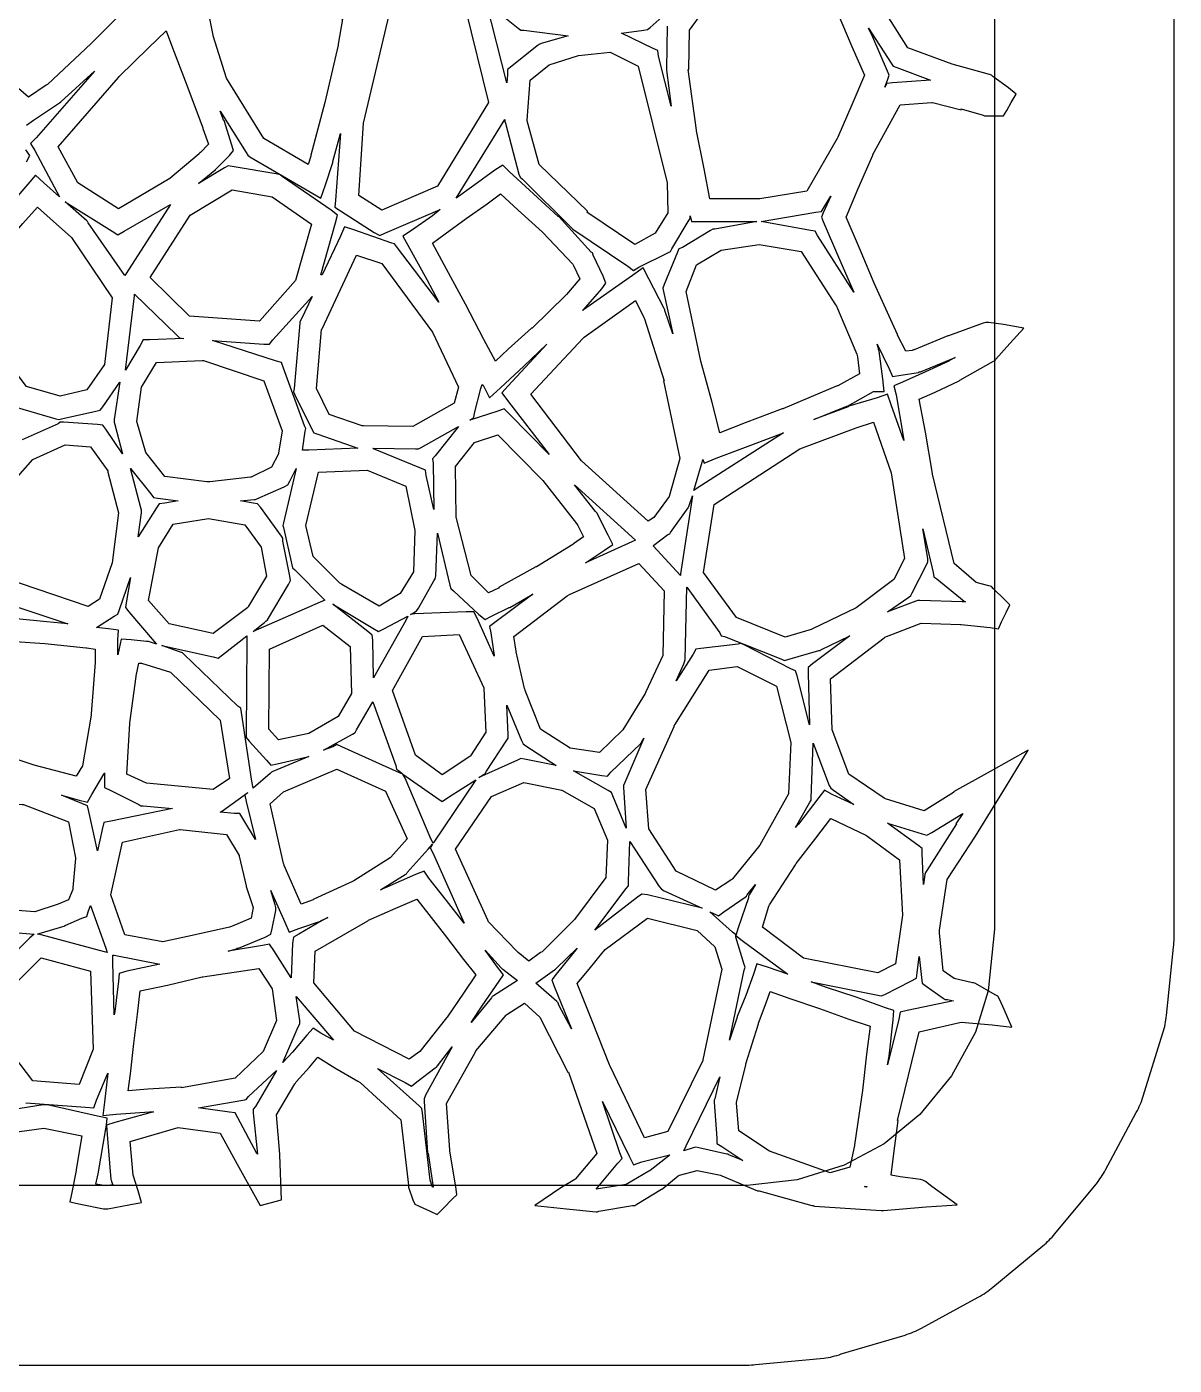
# Model space of a CAD drawing. Extents: x 0 to 84.1, y 0 to 54.9.
# Drawn here: x 69.69 to 84.09, y 0.01 to 16.82 of the extents above; entities that cross this region are included whole.
import ezdxf

# ---------------------------------------------------------------- set-up
doc = ezdxf.new("R2010")
doc.units = 0
doc.layers.add('Layer_1', color=7, linetype='CONTINUOUS')

msp = doc.modelspace()

# ---------------------------------------------------------------- linework, layer by layer
at = {"layer": 'Layer_1', "color": 7}
for points in [[(84.093389, 5.372969), (84.093389, 10.893941), (84.093389, 16.406108), (84.093389, 21.927081), (84.093389, 27.439233), (84.093389, 32.960206), (84.093389, 38.472358), (84.093389, 43.993331)], [(81.835611, 38.472358), (81.835611, 32.960206), (81.835611, 27.439233), (81.835611, 21.927081), (81.835611, 16.406108), (81.835611, 10.893941), (81.835611, 5.487636), (81.756236, 4.711525), (81.597486, 4.191164), (81.297625, 3.644358), (80.90075, 3.159303), (80.450958, 2.788886), (79.94825, 2.524303), (79.357347, 2.33908), (78.731166, 2.268525), (78.704722, 2.268525), (69.558958, 2.268525), (60.386736, 2.268525), (51.223333, 2.268525), (42.051111, 2.268525), (32.878889, 2.268525)], [(69.453125, 18.393898), (70.458542, 17.811815), (70.476181, 17.80301), (70.855417, 17.48551), (71.137639, 17.247385), (70.873056, 16.982801), (70.502639, 16.612385), (70.493834, 16.603579), (69.947028, 16.092051), (69.929389, 16.083246), (69.708903, 15.933316), (69.109181, 16.444843), (69.100375, 16.453649), (68.606487, 17.168024), (68.668223, 17.406149), (68.668223, 17.414954), (68.677028, 17.432593), (68.888695, 17.891204), (69.453139, 18.393912), (69.453125, 18.393898)], [(79.189792, 17.741132), (79.516111, 17.61766), (79.860069, 16.99148), (79.868875, 16.982674), (80.045264, 16.56816), (80.204014, 16.206563), (80.045264, 15.836146), (79.868875, 15.430452), (79.860069, 15.412813), (79.480833, 14.751341), (78.889931, 14.654341), (78.863486, 14.654341), (78.519528, 14.654341), (78.263764, 14.654341), (78.193209, 15.033577), (78.096195, 15.509827), (78.096195, 15.518632), (77.990361, 16.277105), (77.999167, 16.277105), (78.007972, 16.770993), (78.493041, 17.441271), (79.189778, 17.741132), (79.189792, 17.741132)], [(74.630139, 17.362009), (75.194583, 17.03569), (75.485625, 15.862704), (74.841806, 14.81319), (74.145069, 14.513329), (73.854028, 14.698551), (73.915764, 15.60694), (74.259722, 17.053329), (74.630139, 17.362009), (74.630139, 17.362009)], [(77.725778, 16.824023), (77.716973, 16.286037), (77.716973, 16.277232), (77.716973, 16.268426), (77.778709, 15.818635), (77.619959, 16.444815), (77.611153, 16.515371), (77.549417, 16.541815), (77.152542, 16.735843), (77.434765, 16.77112), (77.478862, 16.779926), (77.51414, 16.80637), (77.963931, 17.212064)], [(69.381751, 2.916225), (69.902098, 2.98678), (70.378348, 2.889752), (70.307793, 2.466419), (70.307793, 2.45767), (70.254876, 2.201892), (70.228432, 2.060781), (70.360723, 2.034252), (70.651765, 1.972502), (70.678209, 1.972502), (70.704654, 1.972502), (70.969237, 2.025419), (71.127987, 2.051947), (71.08389, 2.201892), (71.022154, 2.39592), (70.986876, 2.819253), (71.586598, 2.995642), (72.115765, 2.925087), (72.327431, 2.537031), (72.618473, 2.01667), (72.883056, 2.087225), (72.865417, 2.65167), (72.865417, 2.660419), (72.82132, 3.154307), (73.050626, 3.542363), (73.059431, 3.551112), (73.068236, 3.56861), (73.235806, 3.753832), (73.341639, 3.877304), (73.553306, 3.744999), (73.844348, 3.577443), (73.870792, 3.559945), (74.38232, 3.092529), (74.479333, 2.272307), (74.479333, 2.263558), (74.479333, 2.24606), (74.53225, 2.087282), (74.558694, 2.034393), (74.611611, 2.007864), (74.752722, 1.946114), (74.840917, 1.902031), (74.911472, 1.972587), (75.034944, 2.104892), (75.087861, 2.148975), (75.079056, 2.219531), (74.999681, 2.704615), (74.999681, 2.713363), (74.955583, 3.295447), (75.317181, 3.93928), (75.325986, 3.956778), (75.705222, 4.406584), (75.714027, 4.415333), (75.934514, 4.556444), (76.128541, 4.380055), (76.481319, 3.692167), (76.490124, 3.692167), (76.842902, 2.669111), (76.578319, 2.351611), (76.569514, 2.342862), (76.393125, 2.237029), (76.066805, 2.016529), (76.46368, 1.972445), (76.834097, 1.937168), (76.851736, 1.937168), (76.869375, 1.945917), (77.292708, 2.016472), (77.319152, 2.016472), (77.345596, 2.034252), (77.654277, 2.219446), (77.663082, 2.219446), (77.671888, 2.228195), (77.865915, 2.386973), (77.883554, 2.395722), (78.10404, 2.457473), (78.395082, 2.395722), (78.412721, 2.386973), (78.862513, 2.201751), (78.871318, 2.201751), (78.880123, 2.201751), (79.541582, 2.016529), (79.559221, 2.016529), (79.576859, 2.00778), (80.414707, 1.954863), (80.432346, 1.954863), (80.441151, 1.954863), (80.979137, 1.998974), (81.367193, 2.025503), (81.049693, 2.254809), (80.970318, 2.316559), (80.93504, 2.334057), (80.908596, 2.342806), (80.652832, 2.378083), (80.538179, 2.395581), (80.573457, 2.668998), (80.626373, 3.083498), (80.617568, 3.083498), (80.890971, 4.194748), (81.420137, 4.31822), (81.808193, 4.282942), (82.055137, 4.256413), (81.958124, 4.476885), (81.905207, 4.600358), (81.878763, 4.644469), (81.843485, 4.661967), (81.59654, 4.803078), (81.578902, 4.811827), (81.561263, 4.811827), (81.331957, 4.864743), (81.190846, 4.961771), (81.146749, 5.437993), (81.146749, 5.455773), (81.146749, 5.473271), (81.243763, 6.108271), (81.59654, 6.655105), (81.975777, 7.263632), (82.257999, 7.731049), (81.781749, 7.466494), (81.323138, 7.210716), (81.323138, 7.201967), (80.952721, 6.972689), (80.467652, 7.122606), (80.450013, 7.131355), (80.00904, 7.431244), (79.797374, 7.986855), (79.779735, 8.630689), (80.450013, 9.142188), (80.458818, 9.150937), (80.917429, 9.327326), (81.411318, 9.309828), (81.420123, 9.309828), (81.781721, 9.27455), (81.887554, 9.257053), (81.922832, 9.345247), (81.984568, 9.459886), (82.028665, 9.556914), (81.958109, 9.627469), (81.825818, 9.759775), (81.799374, 9.786304), (81.764096, 9.795053), (81.605346, 9.839136), (81.331943, 10.077275), (81.05854, 11.19733), (81.05854, 11.206079), (80.970346, 11.726412), (80.890971, 12.140912), (81.093818, 12.229135), (81.393679, 12.370246), (81.402484, 12.378995), (81.825818, 12.617134), (81.843457, 12.625883), (81.852262, 12.643381), (82.028651, 12.837408), (82.20504, 13.031436), (81.949276, 13.075547), (81.764068, 13.102076), (81.72879, 13.102076), (81.693512, 13.093327), (81.261359, 12.934606), (81.252554, 12.934606), (80.829221, 12.758217), (80.820415, 12.758217), (80.802776, 12.749468), (80.723401, 12.740719), (80.617568, 12.94358), (80.617568, 12.952329), (80.326526, 13.596163), (80.141318, 14.037135), (79.973749, 14.425191), (80.123679, 14.786788), (80.308887, 15.201302), (80.308887, 15.210107), (80.652846, 15.836288), (81.049721, 15.862732), (81.058526, 15.862732), (81.420123, 15.774537), (81.420123, 15.783343), (81.693526, 15.703968), (81.711165, 15.695162), (81.737609, 15.695162), (81.869901, 15.695162), (81.949276, 15.695162), (81.993373, 15.765718), (82.04629, 15.862732), (82.108026, 15.968565), (82.011012, 16.04794), (81.816984, 16.189051), (81.799345, 16.20669), (81.772901, 16.215495), (81.305471, 16.347787), (80.749846, 16.550634), (80.379429, 17.132718)], [(72.804514, 17.044636), (72.822153, 17.044636), (73.50125, 16.991719), (73.651181, 16.912344), (73.598264, 16.594844), (73.598264, 16.586039), (73.430694, 15.862845), (73.254306, 15.201386), (73.254306, 15.192581), (73.219028, 15.086748), (72.663403, 15.413067), (72.195972, 16.171539), (72.028403, 16.700706), (72.028403, 16.709511), (71.984306, 16.921178), (72.151875, 16.991734), (72.804514, 17.04465), (72.804514, 17.044636)], [(75.459167, 17.115135), (75.856042, 16.797635), (75.891319, 16.771191), (75.926597, 16.771191), (76.482222, 16.700635), (76.147083, 16.603622), (76.120639, 16.594816), (76.094195, 16.577177), (75.776695, 16.321413), (75.723778, 16.277316), (75.723778, 16.21558), (75.714973, 16.109747), (75.459209, 17.115163), (75.459167, 17.115135)], [(71.4375, 16.762484), (71.516875, 16.550818), (71.675625, 16.136304), (71.896111, 15.545401), (71.896111, 15.536596), (71.966667, 15.342568), (71.869653, 15.236735), (71.860847, 15.236735), (71.852042, 15.219096), (71.481625, 14.910415), (70.837806, 14.531179), (70.326278, 14.857499), (70.079334, 15.30729), (70.837806, 16.180415), (70.846611, 16.189221), (71.217028, 16.550818), (71.437514, 16.762484), (71.4375, 16.762484)], [(80.256944, 16.797762), (80.539167, 16.35679), (80.565611, 16.321512), (80.609708, 16.303873), (81.033041, 16.145123), (80.556791, 16.109846), (80.486236, 16.10104), (80.459792, 16.056943), (80.495069, 16.145137), (80.512708, 16.206874), (80.495069, 16.25979), (80.309861, 16.683124), (80.256944, 16.797776), (80.256944, 16.797762)], [(77.011389, 16.497591), (77.364167, 16.321202), (77.725764, 14.857174), (77.734569, 14.477938), (77.575819, 14.22216), (77.320055, 14.081049), (76.720333, 14.486771), (76.729138, 14.49552), (76.120597, 15.086423), (75.970666, 15.633229), (75.970666, 15.642034), (76.005944, 16.144742), (76.244069, 16.33877), (76.614486, 16.453423), (77.011361, 16.49752), (77.011389, 16.497591)], [(70.537917, 16.25955), (69.805903, 15.421703), (69.735347, 15.351148), (69.788264, 15.262953), (70.096944, 14.680856), (69.902917, 14.857259), (69.797083, 14.954273), (69.700069, 14.83962), (69.426667, 14.522134)], [(69.682388, 15.580129), (69.770583, 15.641865), (70.096902, 15.862351), (70.114541, 15.871156), (70.537874, 16.259212), (70.537917, 16.25955)], [(72.116597, 15.756983), (72.442917, 15.236636), (72.460556, 15.201358), (72.487, 15.183719), (73.227833, 14.751552), (73.377764, 14.663386), (73.4395, 14.830941), (73.527694, 15.113164), (73.527694, 15.121969), (73.624708, 15.474747), (73.562972, 14.6369), (73.554167, 14.548705), (73.624722, 14.504594), (74.048056, 14.231205), (74.118611, 14.195927), (74.180347, 14.222456), (74.877083, 14.522346), (74.780069, 14.442956), (74.515486, 14.257734), (74.409653, 14.187178), (74.471389, 14.07254), (74.709514, 13.640401), (74.859444, 13.358179), (74.330278, 14.054901), (74.303834, 14.090179), (74.268556, 14.098928), (73.792306, 14.266483), (73.677653, 14.301761), (73.624736, 14.187094), (73.395431, 13.702038), (73.377792, 13.702038), (73.563, 14.354677), (73.589444, 14.451705), (73.510069, 14.513427), (72.892708, 14.936761), (72.866264, 14.9544), (72.83982, 14.963205), (72.266528, 15.059993), (72.213611, 15.068798), (72.169514, 15.042354), (71.843194, 14.848326), (72.046042, 15.015896), (72.054847, 15.015896), (72.054847, 15.024701), (72.231236, 15.20109), (72.284153, 15.262826), (72.257708, 15.342201), (72.169514, 15.624423), (72.169514, 15.633229), (72.160709, 15.633229), (72.116611, 15.756701), (72.116597, 15.756983)], [(75.688472, 15.650896), (75.688472, 15.624452), (75.697278, 15.606813), (75.864847, 14.962993), (75.882486, 14.927715), (75.90893, 14.901271), (76.526291, 14.292715), (76.535097, 14.283967), (76.543902, 14.275218), (77.231819, 13.807773), (77.302374, 13.754856), (77.37293, 13.798939), (77.734527, 13.975328), (77.769805, 13.993108), (77.787444, 14.028386), (77.990291, 14.37233), (78.016735, 14.407608), (78.016735, 14.442886), (78.034374, 14.37233), (78.149027, 14.37233), (78.519443, 14.37233), (78.854582, 14.37233), (78.325416, 14.275331), (78.298971, 14.275331), (78.272527, 14.257551), (77.919749, 14.045884), (77.875652, 14.028386), (77.858013, 13.984275), (77.690444, 13.57858), (77.672805, 13.534497), (77.68161, 13.490386), (77.796263, 12.961219), (77.699249, 13.252275), (77.699249, 13.261024), (77.690444, 13.278522), (77.496416, 13.648938), (77.42586, 13.790049), (77.293569, 13.693021), (76.676208, 13.260883), (76.667402, 13.252134), (76.667402, 13.260883), (76.676208, 13.260883), (76.905513, 13.525466), (76.95843, 13.596022), (76.923152, 13.684216), (76.79968, 13.948799), (76.790875, 13.975328), (76.773236, 13.984077), (76.367541, 14.433855), (76.358736, 14.433855), (76.050055, 14.716077), (75.741375, 14.998313), (75.662, 15.077688), (75.564986, 15.015952), (75.300403, 14.821924), (75.079916, 14.663189), (75.688458, 15.650952), (75.688472, 15.650896)], [(69.682388, 15.121532), (69.726485, 15.200907), (69.673569, 15.271462)], [(72.266528, 14.769022), (72.769236, 14.680799), (73.263125, 14.336855), (73.060278, 13.631299), (72.610486, 13.119772), (71.728542, 13.181522), (71.234653, 13.666577), (71.737361, 14.451522), (72.266528, 14.769022), (72.266528, 14.769022)], [(75.635556, 14.716077), (75.856042, 14.513244), (76.155903, 14.239855), (76.164708, 14.231106), (76.543944, 13.834217), (76.55275, 13.816719), (76.632125, 13.649136), (76.464555, 13.455108), (76.45575, 13.446359), (76.032416, 13.031859), (76.023611, 13.031859), (75.732569, 12.767276), (75.573819, 12.61736), (75.423889, 12.890748), (75.194583, 13.331721), (74.956458, 13.772693), (74.780069, 14.099026), (74.938819, 14.213665), (75.203403, 14.407693), (75.467986, 14.592915), (75.635556, 14.716359), (75.635556, 14.716077)], [(79.780694, 14.68983), (79.683681, 14.478164), (79.666042, 14.425247), (79.683681, 14.37233), (79.877708, 13.922553), (80.071736, 13.481552), (79.613125, 14.195941), (79.586681, 14.248858), (79.524945, 14.257607), (78.907584, 14.372274), (79.5955, 14.486941), (79.666056, 14.49569), (79.701334, 14.55744), (79.780709, 14.689717), (79.780694, 14.68983)], [(69.823542, 14.548719), (69.982292, 14.407608), (70.246875, 14.169497), (70.758403, 13.410997), (70.661389, 12.573164), (70.440903, 12.255664), (70.105764, 12.176275), (69.682431, 12.299775), (69.276736, 12.828942), (69.267931, 12.846439), (69.056264, 13.190412), (68.888695, 13.472634), (69.091542, 13.710773), (69.364945, 14.028273), (69.638347, 14.345773), (69.823556, 14.548606), (69.823542, 14.548719)], [(70.1675, 14.619275), (70.758403, 14.248858), (70.828958, 14.204775), (70.908333, 14.248858), (71.490417, 14.583997), (70.934792, 13.719691), (70.917153, 13.693163), (70.458542, 14.354635), (70.449736, 14.372133), (70.440931, 14.380882), (70.167528, 14.618993), (70.1675, 14.619275)], [(73.827569, 13.949815), (74.145069, 13.843982), (74.780069, 12.979677), (75.106389, 12.29176), (75.053472, 12.088927), (74.533125, 11.797871), (73.915764, 11.80662), (73.898125, 11.80662), (73.483611, 11.947731), (73.324861, 12.274036), (73.386597, 13.01487), (73.395403, 13.023619), (73.827555, 13.949674), (73.827569, 13.949815)], [(78.881111, 14.081783), (79.410278, 13.993616), (79.842431, 13.323339), (79.851236, 13.305559), (80.107, 12.705836), (80.115805, 12.670559), (80.142249, 12.458892), (79.868847, 12.308975), (79.860041, 12.308975), (79.180944, 12.017948), (79.172139, 12.017948), (78.704708, 11.841559), (78.387208, 11.718059), (78.290194, 12.097309), (78.149083, 12.61767), (77.963875, 13.490781), (78.096166, 13.82592), (78.404847, 14.011114), (78.881097, 14.08167), (78.881111, 14.081783)], [(71.040625, 13.456576), (71.569792, 12.945048), (71.605069, 12.90977), (71.657986, 12.901021), (71.225833, 12.883241), (71.146458, 12.883241), (71.111181, 12.812686), (70.925972, 12.504019), (71.040625, 13.43888), (71.040625, 13.456378), (71.040625, 13.456576)], [(73.271944, 13.430047), (73.130833, 13.138991), (73.113194, 13.112462), (73.113194, 13.094682), (73.042639, 12.274488), (73.033834, 12.230405), (73.051472, 12.195127), (73.263139, 11.771794), (73.289583, 11.718849), (73.3425, 11.701351), (73.845208, 11.524962), (73.227847, 11.498433), (73.148472, 11.498433), (73.18375, 11.736572), (73.192555, 11.77185), (73.174916, 11.807128), (72.910333, 12.530294), (72.883889, 12.60085), (72.822153, 12.61863), (72.019583, 12.874379), (72.663403, 12.830296), (72.733958, 12.830296), (72.778056, 12.883185), (73.271944, 13.430019), (73.271944, 13.430047)], [(77.328889, 13.377271), (77.434722, 13.165605), (77.443528, 13.148107), (77.690472, 12.371996), (77.681667, 12.371996), (77.884514, 11.393023), (77.752222, 10.916773), (77.558194, 10.65219), (77.487639, 10.608107), (76.649792, 11.366551), (76.014792, 12.204412), (76.667431, 12.901162), (76.685069, 12.91866), (77.328889, 13.377271), (77.328889, 13.377271)], [(76.217639, 12.828575), (75.732569, 12.308213), (75.653194, 12.220019), (75.72375, 12.123019), (76.244097, 11.443908), (75.741389, 11.955436), (75.679653, 12.017186), (75.600278, 11.990657), (75.2475, 11.876018), (75.300417, 11.911296), (75.309222, 11.964185), (75.388597, 12.272879), (75.406236, 12.325796), (75.415041, 12.317047), (75.494416, 12.158325), (75.635527, 12.281769), (75.926569, 12.555186), (76.217611, 12.828603), (76.217639, 12.828575)], [(80.362778, 12.828575), (80.512708, 12.51988), (80.556806, 12.422852), (80.662639, 12.440632), (80.883125, 12.47591), (80.89193, 12.484659), (80.909569, 12.484659), (81.341722, 12.661048), (81.271166, 12.62577), (81.262361, 12.617021), (80.971319, 12.484715), (80.680278, 12.352409), (80.574444, 12.308326), (80.600889, 12.193688), (80.689083, 11.673326), (80.697888, 11.62041), (80.539138, 12.070187), (80.495041, 12.202493), (80.36275, 12.15841), (80.009972, 12.052577), (80.001166, 12.043828), (79.569014, 11.885078), (79.983528, 12.052661), (79.992333, 12.052661), (80.318652, 12.237855), (80.450944, 12.237855), (80.433305, 12.396605), (80.389208, 12.74055), (80.380403, 12.75833), (80.380403, 12.775827), (80.362764, 12.828772), (80.362778, 12.828575)], [(71.887292, 12.625855), (71.904931, 12.625855), (72.663403, 12.370105), (72.892708, 11.74391), (72.848611, 11.461688), (72.848611, 11.452939), (72.760417, 11.285355), (72.504653, 11.161883), (72.495847, 11.161883), (71.98432, 11.100161), (71.949042, 11.100161), (71.419875, 11.170717), (71.18175, 11.47055), (71.067097, 11.858605), (71.128834, 12.290772), (71.314042, 12.599439), (71.887306, 12.625967), (71.887292, 12.625855)], [(69.567764, 12.035022), (70.052833, 11.893911), (70.088111, 11.885162), (70.123389, 11.893911), (70.555541, 11.990939), (70.608458, 11.999688), (70.643736, 12.043799), (70.855403, 12.352466), (70.784847, 11.885049), (70.784847, 11.849772), (70.793652, 11.823243), (70.890666, 11.452854), (70.679, 11.761521), (70.643722, 11.814437), (70.573166, 11.823186), (70.149833, 11.849715), (70.105736, 11.849715), (70.079291, 11.832217), (69.6295, 11.629384)], [(75.106389, 11.796827), (74.815347, 11.42641), (74.780069, 11.391132), (74.788875, 11.338216), (74.79768, 10.756132), (74.700666, 11.179466), (74.691861, 11.250021), (74.621305, 11.27655), (74.039222, 11.514661), (74.030417, 11.52341), (74.568403, 11.514661), (74.603681, 11.514661), (74.638958, 11.532159), (75.106389, 11.796742), (75.106389, 11.796827)], [(80.318681, 11.849602), (80.539167, 11.214602), (80.706736, 10.13863), (80.574444, 9.874047), (80.098194, 9.521269), (79.551389, 9.256686), (79.53375, 9.247937), (79.207431, 9.150937), (78.598889, 9.397881), (78.184375, 9.962326), (78.316667, 10.817826), (79.392639, 11.514548), (80.098194, 11.779131), (80.318681, 11.849687), (80.318681, 11.849602)], [(75.600278, 11.691276), (76.155903, 11.126831), (76.164708, 11.118082), (76.588041, 10.58011), (76.60568, 10.553581), (76.676236, 10.41247), (76.552764, 10.324304), (76.543958, 10.315555), (76.085347, 10.033333), (76.076542, 10.033333), (75.617931, 9.777555), (75.609125, 9.768806), (75.485653, 9.707056), (75.265167, 9.927556), (75.079959, 10.659556), (75.071153, 11.294556), (75.309278, 11.594445), (75.60032, 11.691445), (75.600278, 11.691276)], [(79.189792, 11.717522), (78.105, 11.0208), (78.060903, 10.994271), (78.166736, 11.347049), (78.175541, 11.382327), (78.19318, 11.338216), (78.343111, 11.399938), (78.810541, 11.576327), (79.189778, 11.717438), (79.189792, 11.717522)], [(70.1675, 11.567437), (70.485, 11.540908), (70.705486, 11.241075), (70.705486, 11.223295), (70.837778, 10.711795), (70.758403, 10.085601), (70.599653, 9.626989), (70.458542, 9.538795), (69.170903, 9.970962), (69.417847, 10.994017), (69.761806, 11.382073), (70.1675, 11.567267), (70.1675, 11.567437)], [(70.987708, 11.26766), (71.243472, 10.95016), (71.27875, 10.906049), (71.331667, 10.8973), (71.587431, 10.862022), (71.419861, 10.835493), (71.349306, 10.826744), (71.314028, 10.773828), (71.084722, 10.412216), (71.128819, 10.712106), (71.128819, 10.747383), (71.120014, 10.773912), (70.987722, 11.267801), (70.987708, 11.26766)], [(73.069097, 11.26766), (72.910347, 10.588549), (72.901542, 10.553271), (72.910347, 10.526742), (73.016181, 10.059297), (73.024986, 10.02402), (73.05143, 9.997491), (73.430666, 9.618269), (73.36893, 9.59174), (72.531083, 9.221323), (72.672194, 9.33599), (72.689833, 9.353488), (72.707472, 9.371268), (72.972055, 9.812212), (72.998499, 9.865157), (72.989694, 9.918045), (72.9015, 10.359046), (72.9015, 10.394323), (72.883861, 10.420852), (72.619277, 10.782464), (72.584, 10.826547), (72.531083, 10.835296), (72.372333, 10.861825), (72.539902, 10.879322), (72.557541, 10.879322), (72.57518, 10.888071), (72.919138, 11.037988), (72.963236, 11.064517), (72.98968, 11.1086), (73.069055, 11.26735), (73.069097, 11.26766)], [(73.959861, 11.250162), (74.444931, 11.047301), (74.559583, 10.49169), (74.541944, 9.971357), (74.374375, 9.69794), (74.109792, 9.53919), (73.642361, 9.812579), (73.633556, 9.821328), (73.615917, 9.830077), (73.280778, 10.165187), (73.192584, 10.553243), (73.351334, 11.223521), (73.959875, 11.250049), (73.959861, 11.250162)], [(76.561597, 11.065307), (77.328889, 10.368557), (76.702708, 10.086334), (76.940833, 10.245084), (77.046667, 10.31564), (76.984931, 10.430307), (76.843819, 10.712529), (76.835014, 10.721278), (76.826209, 10.730027), (76.561625, 11.065194), (76.561597, 11.065307)], [(78.043264, 10.924478), (77.893333, 9.945505), (77.893333, 9.928008), (77.549375, 10.298424), (77.55818, 10.307173), (77.734569, 10.439479), (77.761013, 10.448228), (77.769819, 10.466008), (77.990305, 10.774674), (77.99911, 10.792172), (78.007916, 10.818701), (78.043193, 10.924534), (78.043264, 10.924478)], [(71.966667, 10.64282), (72.425278, 10.563431), (72.628125, 10.281209), (72.698681, 9.919597), (72.469375, 9.540375), (72.46057, 9.522878), (72.028417, 9.196572), (71.472792, 9.320016), (71.217028, 9.611072), (71.3405, 10.272516), (71.525709, 10.572406), (71.966681, 10.642961), (71.966667, 10.64282)], [(74.841806, 10.45788), (75.000556, 9.805241), (75.009361, 9.761158), (75.044639, 9.734629), (75.362139, 9.434768), (75.441514, 9.373046), (75.520889, 9.417129), (75.741375, 9.522962), (75.75018, 9.522962), (76.041222, 9.690546), (75.564972, 9.337768), (75.494416, 9.284823), (75.512055, 9.205462), (75.556152, 8.92324), (75.556152, 8.914491), (75.344486, 9.381908), (75.300388, 9.470102), (75.203375, 9.470102), (74.559555, 9.443573), (74.506638, 9.434824), (74.550736, 9.461353), (74.586013, 9.487882), (74.603652, 9.514411), (74.79768, 9.858355), (74.815319, 9.884884), (74.824124, 9.920162), (74.841763, 10.458162), (74.841806, 10.45788)], [(80.936042, 10.510938), (81.068333, 9.964132), (81.077139, 9.911215), (81.112416, 9.884687), (81.456375, 9.602464), (81.474014, 9.593715), (81.438736, 9.593715), (81.429931, 9.593715), (80.900764, 9.611213), (80.87432, 9.611213), (80.847875, 9.602464), (80.495098, 9.470187), (80.759681, 9.655409), (80.786125, 9.672907), (80.803764, 9.708185), (80.980153, 10.052157), (80.997792, 10.09624), (80.997792, 10.140352), (80.936056, 10.510768), (80.936042, 10.510938)], [(77.372986, 10.077501), (77.690486, 9.733528), (77.672847, 8.922139), (77.461181, 8.463528), (77.452375, 8.446031), (77.170153, 7.987419), (76.879111, 7.705197), (76.508695, 7.758114), (76.138278, 7.996253), (75.94425, 8.481308), (75.94425, 8.490057), (75.935445, 8.507555), (75.829612, 8.966166), (75.829612, 8.974915), (75.803167, 9.160137), (76.473445, 9.671637), (76.499889, 9.689417), (77.373014, 10.077473), (77.372986, 10.077501)], [(70.987708, 9.901507), (70.934792, 9.584007), (70.925986, 9.522257), (70.970084, 9.46934), (71.287584, 9.098923), (71.314028, 9.063646), (71.217014, 9.098923), (71.199375, 9.098923), (71.19057, 9.098923), (70.996542, 9.116421), (70.87307, 9.12517), (70.846625, 9.010503), (70.828987, 8.931114), (70.828987, 9.116337), (70.837792, 9.239809), (70.71432, 9.257307), (70.564389, 9.274804), (70.784875, 9.415915), (70.828972, 9.442444), (70.846611, 9.486527), (70.987722, 9.901055), (70.987708, 9.901507)], [(77.972708, 9.777837), (78.387222, 9.204587), (78.404861, 9.16931), (78.448958, 9.160561), (79.154514, 8.878339), (79.198611, 8.860559), (79.242708, 8.869307), (79.630764, 8.983974), (79.648403, 8.983974), (79.657208, 8.992723), (80.018805, 9.169112), (79.551375, 8.816334), (79.498458, 8.772251), (79.498458, 8.701696), (79.516097, 8.049029), (79.357347, 8.666418), (79.339708, 8.72814), (79.277972, 8.754669), (78.695889, 9.054558), (78.651791, 9.072056), (78.616514, 9.063307), (78.149083, 9.01039), (78.087347, 9.001641), (78.052069, 8.939919), (77.840403, 8.604781), (77.937416, 8.816447), (77.946222, 8.842976), (77.955027, 8.869505), (77.972666, 9.777894), (77.972708, 9.777837)], [(68.976875, 9.724582), (70.202778, 9.318859), (69.938194, 9.345388), (69.558958, 9.380666), (69.188542, 9.407195), (69.073889, 9.424693), (69.038611, 9.301249), (68.941597, 8.921998), (68.906319, 8.772082), (68.976875, 9.689304), (68.976875, 9.724582), (68.976875, 9.724582)], [(73.527708, 9.565465), (74.030417, 9.265632), (74.100972, 9.221521), (74.171528, 9.256799), (74.471389, 9.415549), (74.444945, 9.362632), (74.03925, 8.639437), (74.030445, 9.115687), (74.02164, 9.177409), (73.968723, 9.221521), (73.527751, 9.565465), (73.527708, 9.565465)], [(73.404236, 9.300599), (73.748194, 9.035988), (73.765833, 8.445099), (73.598264, 8.154043), (73.227847, 7.942377), (72.848611, 7.863016), (72.725139, 7.995322), (72.733944, 9.00071), (73.404222, 9.300599), (73.404236, 9.300599)], [(69.285556, 9.125057), (69.541319, 9.098528), (69.911736, 9.071999), (70.432083, 9.019111), (70.440889, 9.019111), (70.546722, 9.001331), (70.546722, 8.833776), (70.493805, 8.189942), (70.493805, 8.181193), (70.493805, 8.172444), (70.387972, 7.537444), (70.308597, 7.405139), (69.77943, 7.54625), (69.065055, 7.784389), (69.012139, 7.907833), (69.117972, 8.472277), (69.117972, 8.481026), (69.214986, 8.851443), (69.285541, 9.12486), (69.285556, 9.125057)], [(72.451736, 9.168802), (72.451736, 9.098246), (72.442931, 7.942885), (72.442931, 7.889996), (72.478209, 7.845885), (72.698695, 7.607774), (72.751611, 7.546024), (72.830986, 7.563522), (73.227861, 7.651716), (72.77807, 7.466522), (72.760431, 7.457773), (72.742792, 7.440275), (72.531125, 7.255081), (72.513486, 7.343247), (72.381195, 8.207581), (72.372389, 8.260469), (72.337112, 8.286998), (71.658014, 8.939637), (71.640375, 8.957135), (71.605098, 8.965884), (71.384612, 9.045273), (72.028431, 8.904162), (72.090167, 8.886664), (72.143084, 8.930747), (72.451764, 9.168886), (72.451736, 9.168802)], [(75.115208, 9.186299), (75.423889, 8.516022), (75.423889, 8.507273), (75.450333, 7.960495), (75.256305, 7.660606), (75.2475, 7.651857), (74.903542, 7.422552), (74.568403, 7.669496), (74.277361, 8.480885), (74.656597, 9.159996), (75.115208, 9.186525), (75.115208, 9.186299)], [(71.093542, 8.825478), (71.128819, 8.825478), (71.490417, 8.71084), (72.116597, 8.111117), (72.23125, 7.379089), (72.028403, 7.237978), (71.190556, 7.317367), (70.943611, 7.432034), (70.978889, 8.067034), (70.978889, 8.075783), (71.058264, 8.657867), (71.058264, 8.666615), (71.093542, 8.825337), (71.093542, 8.825478)], [(78.607708, 8.781452), (79.101597, 8.534507), (79.277986, 7.828952), (79.251542, 7.185146), (78.889945, 6.541313), (78.545986, 6.117979), (78.537181, 6.109231), (78.334334, 5.976953), (77.840445, 6.215064), (77.496487, 6.744231), (77.461209, 7.238119), (77.813987, 8.031898), (77.813987, 8.040647), (77.822792, 8.049395), (78.254945, 8.73734), (78.607722, 8.781423), (78.607708, 8.781452)], [(74.030417, 8.3411), (74.321458, 7.538545), (74.330264, 7.494434), (74.365541, 7.467905), (74.409639, 7.432627), (74.824153, 7.141571), (74.903528, 7.088655), (74.982903, 7.141571), (75.326861, 7.362071), (75.309222, 7.335543), (74.797694, 6.57707), (74.788889, 6.559573), (74.753611, 6.638933), (74.436111, 7.379767), (74.409667, 7.432712), (74.36557, 7.450209), (73.642375, 7.776543), (73.580639, 7.803072), (73.527722, 7.776543), (73.41307, 7.732432), (73.774667, 7.935293), (73.809945, 7.952791), (73.827584, 7.988069), (74.030431, 8.340846), (74.030417, 8.3411)], [(75.714931, 8.297356), (75.900139, 7.856412), (75.917778, 7.812301), (75.953056, 7.785772), (76.332292, 7.538827), (75.935417, 7.618188), (75.891319, 7.626937), (75.847222, 7.609439), (75.362153, 7.388939), (75.415069, 7.424217), (75.441514, 7.441715), (75.459153, 7.468243), (75.706097, 7.847465), (75.732541, 7.882743), (75.732541, 7.926855), (75.714902, 8.297243), (75.714931, 8.297356)], [(77.434722, 7.881699), (77.196597, 7.326088), (77.178958, 7.29081), (77.178958, 7.264281), (77.214236, 6.752754), (77.046667, 7.157771), (77.029028, 7.201854), (76.984931, 7.228383), (76.552778, 7.475327), (76.905556, 7.413577), (76.976111, 7.404828), (77.020208, 7.457745), (77.390625, 7.810523), (77.39943, 7.82802), (77.408236, 7.836769), (77.43468, 7.880881), (77.434722, 7.881699)], [(79.560208, 7.819892), (79.763056, 7.290726), (79.780694, 7.255448), (79.815972, 7.228919), (80.071736, 7.05253), (79.798333, 7.176002), (79.701319, 7.228919), (79.630764, 7.140725), (79.375, 6.805586), (79.339722, 6.761503), (79.516111, 7.070169), (79.53375, 7.105447), (79.53375, 7.131976), (79.560194, 7.819921), (79.560208, 7.819892)], [(70.661389, 7.449165), (70.661389, 7.360999), (70.661389, 7.263971), (70.740764, 7.228693), (71.093542, 7.052304), (71.119986, 7.034807), (71.14643, 7.034807), (71.516847, 6.999529), (70.740736, 6.840779), (70.652541, 6.823281), (70.634902, 6.735087), (70.573166, 6.470503), (70.467333, 6.964392), (70.449694, 7.034948), (70.379138, 7.061477), (70.123375, 7.16731), (70.343861, 7.105588), (70.449694, 7.079059), (70.502611, 7.176059), (70.652541, 7.431837), (70.661347, 7.449335), (70.661389, 7.449165)], [(73.580625, 7.493192), (74.189167, 7.219803), (74.462569, 6.620081), (74.259722, 6.390747), (74.250917, 6.381998), (73.792306, 6.090971), (73.774667, 6.082222), (73.289597, 5.861722), (73.280792, 5.852973), (73.130862, 5.800056), (72.919195, 6.285111), (72.919195, 6.29386), (72.91039, 6.311358), (72.74282, 7.060997), (72.91039, 7.210941), (73.580667, 7.493164), (73.580625, 7.493192)], [(75.926597, 7.325834), (76.402847, 7.228806), (76.808542, 6.999501), (76.976111, 6.602611), (76.958472, 6.135195), (76.561597, 5.606028), (76.155903, 5.200334), (76.138264, 5.191585), (75.988333, 5.085752), (75.856042, 5.191585), (75.838403, 5.209365), (75.485625, 5.579753), (75.47682, 5.597533), (75.071125, 6.488283), (75.520917, 7.149756), (75.926611, 7.326145), (75.926597, 7.325834)], [(68.826944, 7.131947), (69.629514, 7.052587), (69.647153, 7.052587), (70.211597, 6.832115), (70.299792, 6.382309), (70.299792, 6.37356), (70.264514, 6.003115), (70.264514, 5.985617), (70.211597, 5.853311), (70.079306, 5.800395), (69.788264, 5.703395), (69.461944, 5.729924), (69.126806, 6.267924), (68.826944, 7.132201), (68.826944, 7.131947)], [(72.460556, 7.202503), (72.425278, 7.167225), (72.442917, 7.087864), (72.557569, 6.611614), (72.398819, 6.876198), (72.363542, 6.937948), (72.292986, 6.937948), (72.116597, 6.955446), (72.143041, 6.973226), (72.460541, 7.202503), (72.460556, 7.202503)], [(81.43875, 6.938343), (81.350556, 6.806037), (81.359361, 6.806037), (80.988944, 6.223954), (80.971305, 6.197425), (80.9625, 6.170896), (80.944861, 6.047424), (80.927222, 6.435479), (80.927222, 6.497201), (80.874306, 6.541313), (80.495069, 6.814701), (80.927222, 6.682424), (80.988958, 6.664926), (81.050694, 6.700204), (81.43875, 6.938343), (81.43875, 6.938343)], [(71.605069, 6.735651), (71.613875, 6.735651), (72.195958, 6.673901), (72.354708, 6.409346), (72.354708, 6.400597), (72.442903, 6.03018), (72.442903, 6.021431), (72.531097, 5.75682), (72.504653, 5.624542), (72.257708, 5.518709), (72.231264, 5.50996), (71.799111, 5.41296), (71.393417, 5.324766), (70.917167, 5.41296), (70.740778, 5.915683), (70.890709, 6.577127), (71.605084, 6.735877), (71.605069, 6.735651)], [(79.780694, 6.876536), (79.965903, 6.788342), (80.221667, 6.66487), (80.248111, 6.647372), (80.644986, 6.356316), (80.680264, 5.659594), (80.592069, 5.051038), (80.371583, 4.9364), (79.436722, 5.121594), (78.925194, 5.509649), (79.004569, 5.774261), (79.013375, 5.791759), (79.339694, 6.294481), (79.348499, 6.311979), (79.595444, 6.629479), (79.780652, 6.876423), (79.780694, 6.876536)], [(77.258333, 6.586045), (77.62875, 6.021601), (77.655194, 5.986323), (77.690472, 5.968543), (78.166722, 5.748071), (77.478805, 5.915654), (77.40825, 5.924403), (77.355333, 5.889125), (76.817347, 5.474597), (77.214222, 5.994959), (77.240666, 6.030237), (77.240666, 6.083153), (77.258305, 6.585876), (77.258333, 6.586045)], [(74.780069, 6.550767), (74.753625, 6.506656), (74.788903, 6.4361), (75.176959, 5.562989), (74.956472, 5.845212), (74.735986, 6.127434), (74.67425, 6.2156), (74.568417, 6.171517), (74.20682, 6.012767), (74.127445, 5.977489), (74.436125, 6.171517), (74.453764, 6.180266), (74.462569, 6.198046), (74.727153, 6.489073), (74.780069, 6.550824), (74.780069, 6.550767)], [(72.751597, 5.969023), (72.927986, 5.572162), (72.980903, 5.448689), (73.104375, 5.492801), (73.386597, 5.589801), (73.386597, 5.598549), (73.395403, 5.598549), (73.465958, 5.633827), (73.386583, 5.589716), (73.104361, 5.422161), (73.033805, 5.386883), (73.025, 5.307494), (73.007361, 4.875327), (72.786875, 5.219299), (72.733958, 5.29866), (72.645764, 5.281162), (72.213611, 5.210607), (72.319444, 5.237136), (72.32825, 5.245885), (72.345889, 5.245885), (72.681028, 5.386996), (72.751583, 5.422273), (72.769222, 5.492829), (72.813319, 5.722106), (72.813319, 5.757384), (72.804514, 5.792662), (72.751597, 5.969051), (72.751597, 5.969023)], [(78.837014, 6.048045), (78.757639, 5.915767), (78.748834, 5.897987), (78.748834, 5.880489), (78.616542, 5.501239), (78.590098, 5.404211), (78.669473, 5.342489), (79.242737, 4.919156), (78.986973, 5.00735), (78.854681, 5.051433), (78.810584, 4.919156), (78.71357, 4.654573), (78.607737, 4.389989), (78.607737, 4.38124), (78.510723, 4.090213), (78.695931, 4.972157), (78.704736, 5.007435), (78.695931, 5.042713), (78.590098, 5.386685), (78.590098, 5.404183), (78.581292, 5.421963), (78.546015, 5.448492), (78.263792, 5.70427), (78.29907, 5.68649), (78.369626, 5.651212), (78.440181, 5.704157), (78.704765, 5.889351), (78.722403, 5.8981), (78.731209, 5.91588), (78.837042, 6.048158), (78.837014, 6.048045)], [(70.485, 5.784365), (70.679028, 5.246393), (70.696667, 5.193448), (70.661389, 5.202197), (69.867639, 5.413863), (69.823542, 5.422612), (69.841181, 5.431361), (70.1675, 5.528389), (70.1675, 5.537138), (70.176305, 5.537138), (70.379153, 5.625332), (70.440889, 5.64283), (70.458528, 5.70458), (70.484972, 5.783941), (70.485, 5.784365)], [(74.586042, 5.863387), (74.735972, 5.669387), (74.956458, 5.387165), (75.168125, 5.104943), (75.326875, 4.910887), (75.168125, 4.681609), (74.965278, 4.38172), (74.956472, 4.372971), (74.621334, 3.949638), (74.489042, 3.85261), (73.801125, 4.205388), (73.289597, 4.813943), (73.307236, 5.210833), (73.968695, 5.590055), (73.9775, 5.598803), (74.321458, 5.74872), (74.586042, 5.863359), (74.586042, 5.863387)], [(77.478819, 5.625643), (78.105, 5.466893), (78.325486, 5.264031), (78.413681, 4.981809), (78.175556, 3.844115), (78.175556, 3.835366), (77.734583, 2.944588), (77.443542, 2.865199), (77.011389, 3.764811), (77.002584, 3.782308), (76.790917, 4.320309), (76.596889, 4.805364), (76.74682, 4.981753), (76.923209, 5.202253), (76.932014, 5.211002), (76.949653, 5.2285), (77.478819, 5.625389), (77.478819, 5.625643)], [(69.37375, 5.457156), (69.779444, 5.421878), (69.726528, 5.377767), (68.844583, 4.513461)], [(75.441528, 5.220823), (75.644375, 5.000351), (75.65318, 4.991602), (75.661986, 4.982853), (75.847194, 4.841742), (75.547333, 4.647743), (75.529694, 4.638994), (75.520889, 4.621496), (75.265125, 4.312801), (75.406236, 4.524468), (75.617903, 4.833163), (75.670819, 4.912524), (75.609083, 4.991913), (75.441514, 5.221218), (75.441528, 5.220823)], [(76.596875, 5.24707), (76.526319, 5.158847), (76.332292, 4.920736), (76.279375, 4.850181), (76.305819, 4.779625), (76.526305, 4.23282), (76.367555, 4.532681), (76.35875, 4.55921), (76.341111, 4.57699), (76.076528, 4.806267), (76.314653, 4.973851), (76.323458, 4.982599), (76.332263, 4.991348), (76.596847, 5.247126), (76.596875, 5.24707)], [(69.867639, 5.124303), (70.485, 4.956748), (70.520278, 3.977804), (70.343889, 3.536803), (69.761806, 3.580915), (69.135625, 4.401137), (69.867639, 5.124303), (69.867639, 5.124303)], [(70.767222, 5.159299), (70.784861, 5.159299), (71.358125, 5.04466), (70.943611, 4.956466), (70.846597, 4.929937), (70.837792, 4.832909), (70.793695, 4.453659), (70.784889, 4.409575), (70.76725, 5.071048), (70.76725, 5.159214), (70.767222, 5.159299)], [(80.891944, 5.141801), (80.918389, 4.877189), (80.927194, 4.806634), (80.980111, 4.771356), (81.191777, 4.62144), (81.218222, 4.603942), (81.244666, 4.603942), (81.324041, 4.586444), (80.741957, 4.462972), (80.653763, 4.445474), (80.636124, 4.35728), (80.495013, 3.784002), (80.512652, 3.889835), (80.565569, 4.348446), (80.574374, 4.463113), (80.468541, 4.498391), (80.098124, 4.630668), (79.727707, 4.754169), (79.533679, 4.824724), (80.371527, 4.657141), (80.415624, 4.648392), (80.459721, 4.66589), (80.786041, 4.833473), (80.856596, 4.868751), (80.865401, 4.939307), (80.891846, 5.142168), (80.891944, 5.141801)], [(72.601667, 4.992308), (72.769236, 4.73653), (72.822153, 4.339669), (72.654583, 3.951613), (72.301806, 3.616475), (71.631528, 3.493002), (71.631528, 3.501751), (71.208194, 3.475222), (70.96125, 3.457725), (70.987694, 3.669391), (71.031791, 4.048641), (71.075889, 4.41903), (71.111166, 4.710086), (71.455125, 4.780641), (71.887278, 4.886475), (71.896083, 4.886475), (72.601638, 4.992308), (72.601667, 4.992308)], [(73.069097, 4.640038), (73.536528, 4.093233), (73.377778, 4.181427), (73.280764, 4.243149), (73.201389, 4.154983), (73.025, 3.943316), (72.901528, 3.81101), (73.095556, 4.260816), (73.113194, 4.296094), (73.113194, 4.340177), (73.069097, 4.640038), (73.069097, 4.640038)], [(79.022222, 4.701563), (79.269167, 4.613396), (79.639583, 4.489896), (80.01, 4.357618), (80.274583, 4.269424), (80.230486, 3.916646), (80.177569, 3.458035), (80.080556, 2.778952), (80.080556, 2.770203), (80.018819, 2.496814), (79.771875, 2.426259), (79.013403, 2.699647), (78.625347, 2.955425), (78.598903, 3.29937), (78.598903, 3.308119), (78.713556, 3.78434), (78.713556, 3.793089), (78.872306, 4.295812), (78.872306, 4.304561), (78.96932, 4.56031), (79.022236, 4.701421), (79.022222, 4.701563)], [(83.705347, 3.388608), (83.952292, 4.182358)], [(75.027014, 4.0093), (74.691875, 3.400744), (74.674236, 3.356633), (74.674236, 3.321355), (74.718333, 2.677549), (74.727139, 2.668801), (74.788875, 2.245467), (74.780069, 2.245467), (74.753625, 2.333633), (74.656611, 3.1803), (74.647806, 3.233245), (74.612528, 3.268523), (74.092181, 3.735939), (74.436139, 3.55955), (74.515514, 3.515467), (74.58607, 3.568356), (74.815375, 3.744745), (74.833014, 3.753493), (74.84182, 3.770991), (75.027028, 4.00913), (75.027014, 4.0093)], [(72.822153, 3.709749), (72.557569, 3.259971), (72.531125, 3.224694), (72.531125, 3.180582), (72.584042, 2.660249), (72.575237, 2.668998), (72.337112, 3.118776), (72.301834, 3.180498), (72.231278, 3.189247), (71.843223, 3.242163), (72.398848, 3.339191), (72.442945, 3.34794), (72.469389, 3.383218), (72.822167, 3.709523), (72.822153, 3.709749)], [(69.673611, 3.305268), (70.423264, 3.252323), (70.529097, 3.243574), (70.564375, 3.340602), (70.705486, 3.675713), (70.661389, 3.31413), (70.64375, 3.146546), (70.811319, 3.164326), (71.225833, 3.190855), (71.27875, 3.190855), (70.793681, 3.058578), (70.687847, 3.0233), (70.696653, 2.908633), (70.74075, 2.344189), (70.749555, 2.326691), (70.749555, 2.317942), (70.767194, 2.273831), (70.679, 2.265082), (70.555527, 2.282862), (70.581972, 2.415139), (70.678985, 2.979584), (70.687791, 3.023695), (70.696596, 3.111861), (70.573124, 3.13839), (69.946943, 3.279501), (69.920499, 3.279501), (69.894055, 3.279501), (69.285513, 3.182473)], [(78.387222, 3.630501), (78.325486, 3.357084), (78.316681, 3.339586), (78.316681, 3.313057), (78.351959, 2.863252), (78.351959, 2.792696), (78.413695, 2.757418), (78.678278, 2.581029), (78.501889, 2.651585), (78.493084, 2.660334), (78.475445, 2.660334), (78.122667, 2.739723), (78.087389, 2.748472), (78.052112, 2.739723), (77.937459, 2.704445), (77.963903, 2.766167), (78.387236, 3.630473), (78.387222, 3.630501)], [(76.914375, 3.321863), (77.249514, 2.633974), (77.302431, 2.528141), (77.408264, 2.563419), (77.761042, 2.651585), (77.743403, 2.634087), (77.514097, 2.457698), (77.496458, 2.448949), (77.214236, 2.281394), (76.835, 2.219644), (77.108403, 2.545949), (77.161319, 2.607699), (77.134875, 2.678255), (76.914389, 3.32206), (76.914375, 3.321863)], [(83.229097, 2.462553), (83.617153, 3.185747)], [(80.204028, 2.254216), (80.239306, 2.254216), (80.2305, 2.245467), (80.204056, 2.254216), (80.204028, 2.254216)], [(80.918403, 0.478192), (81.632778, 0.866247)], [(79.912986, 0.151858), (80.715556, 0.389997)], [(78.837014, 0.019581), (79.6925, 0.098941)]]:
    msp.add_lwpolyline(points, dxfattribs=at)
for points in [[(83.996389, 4.40283), (83.996389, 4.40283), (84.084583, 5.258331), (84.084583, 5.258331)], [(84.084583, 5.258331), (84.089464, 5.296369), (84.092403, 5.334632), (84.093389, 5.372969)], [(83.952292, 4.182358), (83.97429, 4.254199), (83.989062, 4.328055), (83.996389, 4.40283)], [(83.617153, 3.185747), (83.65312, 3.250318), (83.68266, 3.318264), (83.705347, 3.388608)], [(83.114444, 2.286164), (83.158069, 2.341263), (83.196453, 2.400316), (83.229097, 2.462553)], [(82.594097, 1.659997), (82.594097, 1.659997), (83.114444, 2.286164), (83.114444, 2.286164)], [(82.444167, 1.510053), (82.498737, 1.55522), (82.548935, 1.605423), (82.594097, 1.659997)], [(81.817986, 0.989719), (81.817986, 0.989719), (82.444167, 1.510053), (82.444167, 1.510053)], [(81.632778, 0.866247), (81.69843, 0.901203), (81.760468, 0.942562), (81.817986, 0.989719)], [(80.715556, 0.389997), (80.785895, 0.412685), (80.853837, 0.442225), (80.918403, 0.478192)], [(69.558958, 0.010832), (69.558958, 0.010832), (78.731181, 0.010832), (78.731181, 0.010832)], [(78.731181, 0.010832), (78.766576, 0.012086), (78.801893, 0.015006), (78.837014, 0.019581)], [(79.6925, 0.098941), (79.767585, 0.109137), (79.841453, 0.126865), (79.912986, 0.151858)]]:
    msp.add_open_spline(points, degree=3, dxfattribs=at)

doc.saveas('drawing.dxf')
